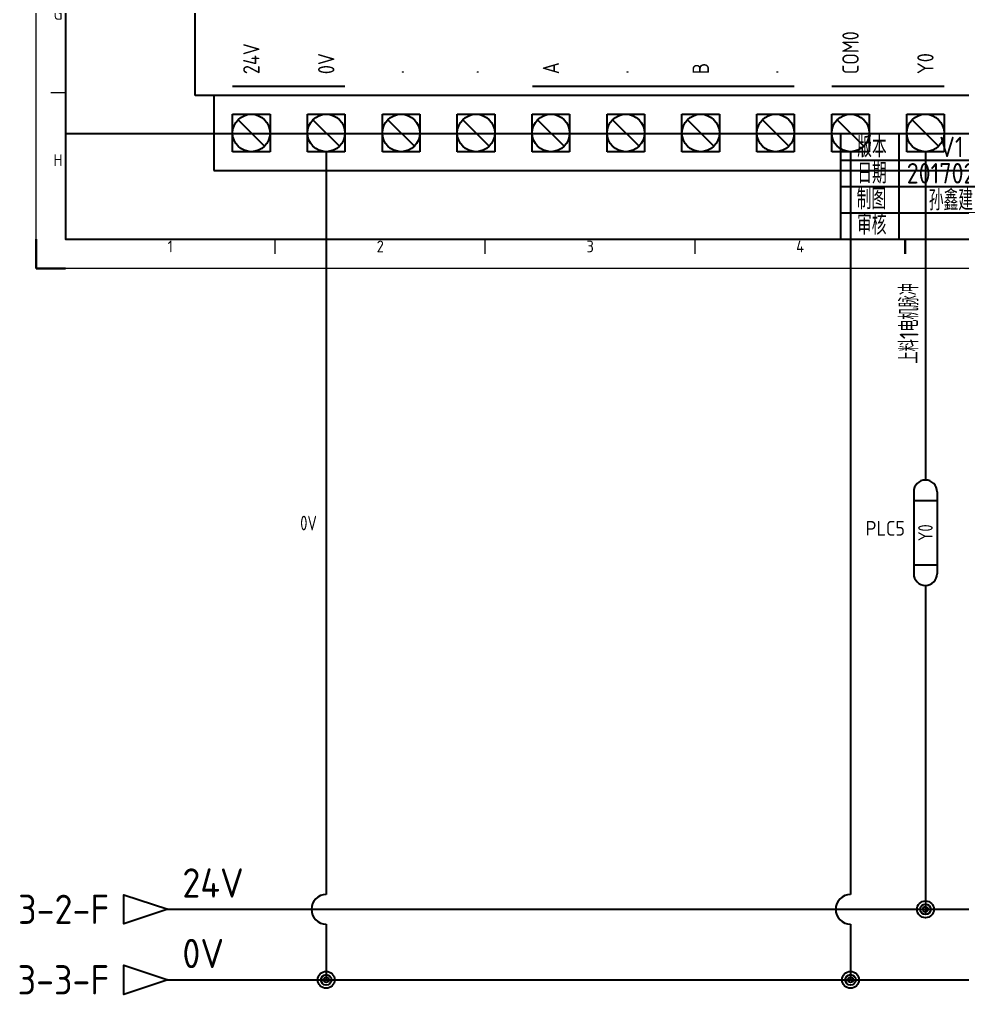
# Model space of a CAD drawing. Header units: millimetres. Extents: x 2022 to 2659, y 1263 to 1597.
# Drawn here: x 2026.4 to 2187.6, y 1263.3 to 1430 of the extents above; entities that cross this region are included whole.
import ezdxf
from ezdxf.enums import TextEntityAlignment as Align

# ---------------------------------------------------------------- set-up
doc = ezdxf.new("R2010")
doc.units = ezdxf.units.MM
for name, color, linetype in [('AE_BOR', 1, 'Continuous'), ('DESC', 150, 'Continuous'), ('SYMS', 7, 'Continuous'), ('TAGS', 150, 'Continuous'), ('TERMS', 123, 'Continuous'), ('WIRENO', 72, 'Continuous'), ('WIREREF_DEST', 52, 'Continuous'), ('WIRES', 7, 'Continuous'), ('XREF', 7, 'Continuous'), ('图框_标题栏属性', 1, 'Continuous'), ('图框_标题栏文字', 6, 'Continuous')]:
    doc.layers.add(name, color=color, linetype=linetype)
doc.styles.add('ACGBTS', font='ISOCP.SHX')
doc.styles.get("Standard").update_dxf_attribs({"font": 'arial.ttf'})
doc.styles.add('WD_IEC', font='ISOCP2.shx', dxfattribs={"height": 4, "bigfont": 'gbcbig.shx'})
doc.styles.add('工程字', font='gbenor.shx', dxfattribs={"bigfont": 'gbcbig.shx'})

# ---------------------------------------------------------------- blocks, each defined once
blk = doc.blocks.new('Border')
for p, q in [((10, 410), (10, 10)), ((10, 10), (584, 10))]:
    blk.add_line(p, q)
at = {"layer": 'AE_BOR', "color": 1, "lineweight": 15}
for p, q in [((0, 0), (0, 420)), ((10, 60), (5, 60)), ((81.75, 5), (81.75, 10)), ((153.5, 5), (153.5, 10)), ((225.25, 5), (225.25, 10)), ((594, 0), (0, 0))]:
    blk.add_line(p, q, dxfattribs=at)
at = {"layer": 'AE_BOR', "color": 1, "lineweight": 30}
for p, q in [((0, 0), (0, 10)), ((297, 5), (297, 10)), ((0, 0), (10, 0))]:
    blk.add_line(p, q, dxfattribs=at)
at = {"layer": 'AE_BOR', "color": 1, "lineweight": 15, "style": 'ACGBTS'}
for s, p in [('G', (7.5, 87)), ('H', (7.5, 37)), ('1', (45.875, 7.5)), ('2', (117.625, 7.5)), ('3', (189.375, 7.5)), ('4', (261.125, 7.5))]:
    blk.add_text(s, height=4, dxfattribs=at).set_placement(p, align=Align.MIDDLE)
blk = doc.blocks.new('LdrDkA4')
for p, q in [((132.5, 0), (132.5, 18)), ((142.5, 0), (142.5, 18)), ((162.5, 0), (162.5, 18)), ((162.5, 0), (162.5, 18)), ((162.5, 0), (162.5, 18)), ((172.5, 18), (172.5, 13.5)), ((232, 0), (232, 18)), ((242, 0), (242, 18)), ((132.5, 13.5), (162.5, 13.5)), ((172.5, 13.5), (172.5, 9)), ((132.5, 9), (162.99, 9)), ((162.5, 9), (287, 9)), ((272, 0), (272, 9)), ((132.5, 4.5), (162.5, 4.5)), ((232, 4.5), (287, 4.5)), ((142.5, 2.09), (142.5, 2.09)), ((142.5, 2.09), (142.5, 2.09))]:
    blk.add_line(p, q)
blk.add_lwpolyline([(132.5, 18), (0, 18), (0, 0), (132.5, 0)], close=True)
blk.add_lwpolyline([(132.5, 0), (287, 0), (287, 18), (132.5, 18)])
at = {"flags": 9}
blk.add_attdef('WD_TB', (0, 0), '', height=2.5, dxfattribs=at)
at = {"layer": '图框_标题栏属性', "style": '工程字'}
for tag, height, p in [('版本', 3.5, (151.42, 15.75)), ('项目', 6, (202.25, 13.5)), ('名称', 3.5, (264.42, 13.27)), ('日期', 3.5, (151.42, 11.25)), ('制图', 3.5, (151.34, 6.85)), ('文件', 3.5, (257.37, 6.75)), ('页数', 3.5, (279.5, 6.75)), ('公司名称', 6, (197.03, 4.5)), ('审核', 3.5, (151.65, 2.36)), ('图号', 3.5, (257.37, 2.25)), ('总数', 3.5, (279.5, 2.25))]:
    blk.add_attdef(tag, text='', height=height, dxfattribs=at).set_placement(p, align=Align.MIDDLE)
at = {"layer": '图框_标题栏文字', "style": '工程字'}
for s, height, p in [('版本', 3.5, (137.85, 15.75)), ('项目', 3.5, (167.5, 13.5)), ('名称', 3.5, (237, 13.27)), ('日期', 3.5, (137.85, 11.25)), ('制图', 3.5, (137.75, 6.85)), ('文件', 3.5, (237, 6.75)), ('第    页', 3.25, (279.5, 6.75)), ('审核', 3.5, (137.81, 2.51)), ('图号', 3.5, (237, 2.25)), ('共    页', 3.25, (279.5, 2.25))]:
    blk.add_text(s, height=height, dxfattribs=at).set_placement(p, align=Align.MIDDLE_CENTER)
blk = doc.blocks.new('WDDOT')
for radius in [0.72, 0.449, 0.223]:
    blk.add_circle((0, 0), radius)
blk = doc.blocks.new('HA1D3')
blk.add_lwpolyline([(0, 0), (-3.75, -1.25), (-3.75, 1.25)], close=True)
at = {"style": 'WD_IEC'}
for tag, p, height, flags in [('WIRENO', (1.25, 1), 2.5, 8), ('X1TERM01', (0, 0), 0.32, 1)]:
    blk.add_attdef(tag, p, '', height=height, dxfattribs=dict(at, flags=flags))
at = {"style": 'WD_IEC', "flags": 1}
blk.add_attdef('SIGCODE', text='', height=1, dxfattribs=at).set_placement((-2.5, 1.8), align=Align.RIGHT)
at = {"style": 'WD_IEC'}
blk.add_attdef('XREF', text='', height=2.5, dxfattribs=at).set_placement((-5, 0), align=Align.MIDDLE_RIGHT)
blk.add_attdef('DESC1', text='', height=2.5, dxfattribs=at).set_placement((1.25, -1), align=Align.TOP_LEFT)
blk = doc.blocks.new('PLCIOO2TV')
for p, q in [((-2, 7), (-2, -7)), ((2, 7), (2, -7)), ((-2, 5.5), (2, 5.5)), ((-2, -5.5), (2, -5.5))]:
    blk.add_line(p, q)
for centre, start, end in [((0, 7), 0, 180), ((0, -7), 180, 0)]:
    blk.add_arc(centre, 2, start, end)
at = {"style": 'WD_IEC', "width": 0.9}
blk.add_attdef('TERMDESC01R', text='', height=2, rotation=90, dxfattribs=at).set_placement((2.25, 10), align=Align.TOP_LEFT)
at = {"style": 'WD_IEC', "width": 0.8}
for tag, height, p in [('TERM01R', 2, (0, 7.25)), ('TAGA01', 2.5, (0, 0)), ('TERM01L', 2, (0, -7.25))]:
    blk.add_attdef(tag, text='', height=height, rotation=90, dxfattribs=at).set_placement(p, align=Align.MIDDLE)
for tag, p in [('INST', (-3.5, 6.5)), ('LOC', (-3.5, 3))]:
    blk.add_attdef(tag, text='', height=2.5, dxfattribs=at).set_placement(p, align=Align.RIGHT)
at = {"style": 'WD_IEC', "flags": 1}
for tag, p in [('X2TERM01R', (0, 9)), ('X8TERM01L', (0, -9))]:
    blk.add_attdef(tag, p, '', height=0.16, dxfattribs=at)
at = {"style": 'WD_IEC', "width": 0.9}
blk.add_attdef('LINE1', text='', height=2.5, rotation=90, dxfattribs=at).set_placement((4.41, 1), align=Align.CENTER)
blk.add_attdef('LINE2', text='', height=2.5, rotation=90, dxfattribs=at).set_placement((5.02, 1), align=Align.TOP_CENTER)
at = {"style": 'WD_IEC'}
for tag, p in [('TAG1', (-3.5, -0.5)), ('XREF', (-3.5, -4.5))]:
    blk.add_attdef(tag, text='', height=2.5, dxfattribs=at).set_placement(p, align=Align.RIGHT)
at = {"linetype": 'Continuous', "style": 'WD_IEC', "flags": 9}
for tag, p in [('ASSYCODE', (-2.39, -1.18)), ('FAMILY', (-2.39, -7.68))]:
    blk.add_attdef(tag, text='', height=0.16, rotation=90, dxfattribs=at).set_placement(p, align=Align.CENTER)
at = {"style": 'WD_IEC', "width": 0.9}
blk.add_attdef('TERMDESC01L', text='', height=2, rotation=90, dxfattribs=at).set_placement((2.25, -10), align=Align.TOP_RIGHT)
at = {"style": 'WD_IEC'}
for tag, width, p in [('MFG', 0.8, (-7, -20)), ('DESC', 0.8, (-4, -20)), ('DESCA01', 0.9, (-0.5, -20)), ('DESCB01', 0.9, (2.5, -20)), ('DESCC01', 0.9, (5.5, -20)), ('DESCD01', 0.9, (8.5, -20)), ('DESCE01', 0.9, (11.5, -20)), ('CAT', 0.9, (-7, -27))]:
    blk.add_attdef(tag, text='', height=2.5, rotation=90, dxfattribs=dict(at, width=width)).set_placement(p, align=Align.RIGHT)
blk = doc.blocks.new('PLCIO_XINJIE60T6')
for p, q in [((-348.22, -27.4), (-348.22, 20.6)), ((-340.22, -25.4), (-316.22, -25.4)), ((-276.17, -25.4), (-220.22, -25.4)), ((-212.22, -25.4), (-188.22, -25.4)), ((-344.22, -27.4), (-348.22, -27.4)), ((-344.22, -27.4), (-344.22, -43.4)), ((-104.22, -27.4), (-344.22, -27.4)), ((-340.22, -31.4), (-332.22, -31.4)), ((-340.22, -39.4), (-340.22, -31.4)), ((-339.05, -32.57), (-333.39, -38.23)), ((-332.22, -31.4), (-332.22, -39.4)), ((-324.22, -31.4), (-316.22, -31.4)), ((-324.22, -31.4), (-316.22, -31.4)), ((-324.22, -39.4), (-324.22, -31.4)), ((-324.22, -39.4), (-324.22, -31.4)), ((-323.05, -32.57), (-317.39, -38.23)), ((-316.22, -31.4), (-316.22, -39.4)), ((-316.22, -31.4), (-316.22, -39.4)), ((-308.22, -31.4), (-300.22, -31.4)), ((-308.22, -31.4), (-300.22, -31.4)), ((-308.22, -39.4), (-308.22, -31.4)), ((-308.22, -39.4), (-308.22, -31.4)), ((-307.05, -32.57), (-301.39, -38.23)), ((-300.22, -31.4), (-300.22, -39.4)), ((-300.22, -31.4), (-300.22, -39.4)), ((-292.22, -31.4), (-284.22, -31.4)), ((-292.22, -31.4), (-284.22, -31.4)), ((-292.22, -39.4), (-292.22, -31.4)), ((-292.22, -39.4), (-292.22, -31.4)), ((-291.05, -32.57), (-285.39, -38.23)), ((-284.22, -31.4), (-284.22, -39.4)), ((-284.22, -31.4), (-284.22, -39.4)), ((-276.22, -31.4), (-268.22, -31.4)), ((-276.22, -31.4), (-268.22, -31.4)), ((-276.22, -39.4), (-276.22, -31.4)), ((-276.22, -39.4), (-276.22, -31.4)), ((-275.05, -32.57), (-269.39, -38.23)), ((-268.22, -31.4), (-268.22, -39.4)), ((-268.22, -31.4), (-268.22, -39.4)), ((-260.22, -31.4), (-252.22, -31.4)), ((-260.22, -31.4), (-252.22, -31.4)), ((-260.22, -39.4), (-260.22, -31.4)), ((-260.22, -39.4), (-260.22, -31.4)), ((-259.05, -32.57), (-253.39, -38.23)), ((-252.22, -31.4), (-252.22, -39.4)), ((-252.22, -31.4), (-252.22, -39.4)), ((-244.22, -31.4), (-236.22, -31.4)), ((-244.22, -31.4), (-236.22, -31.4)), ((-244.22, -39.4), (-244.22, -31.4)), ((-244.22, -39.4), (-244.22, -31.4)), ((-243.05, -32.57), (-237.39, -38.23)), ((-236.22, -31.4), (-236.22, -39.4)), ((-236.22, -31.4), (-236.22, -39.4)), ((-228.22, -31.4), (-220.22, -31.4)), ((-228.22, -31.4), (-220.22, -31.4)), ((-228.22, -39.4), (-228.22, -31.4)), ((-228.22, -39.4), (-228.22, -31.4)), ((-227.05, -32.57), (-221.39, -38.23)), ((-220.22, -31.4), (-220.22, -39.4)), ((-220.22, -31.4), (-220.22, -39.4)), ((-212.22, -31.4), (-204.22, -31.4)), ((-212.22, -31.4), (-204.22, -31.4)), ((-212.22, -39.4), (-212.22, -31.4)), ((-212.22, -39.4), (-212.22, -31.4)), ((-211.05, -32.57), (-205.39, -38.23)), ((-204.22, -31.4), (-204.22, -39.4)), ((-204.22, -31.4), (-204.22, -39.4)), ((-196.22, -31.4), (-188.22, -31.4)), ((-196.22, -31.4), (-188.22, -31.4)), ((-196.22, -39.4), (-196.22, -31.4)), ((-196.22, -39.4), (-196.22, -31.4)), ((-195.05, -32.57), (-189.39, -38.23)), ((-188.22, -31.4), (-188.22, -39.4)), ((-188.22, -31.4), (-188.22, -39.4)), ((-332.22, -39.4), (-340.22, -39.4)), ((-316.22, -39.4), (-324.22, -39.4)), ((-316.22, -39.4), (-324.22, -39.4)), ((-300.22, -39.4), (-308.22, -39.4)), ((-300.22, -39.4), (-308.22, -39.4)), ((-284.22, -39.4), (-292.22, -39.4)), ((-284.22, -39.4), (-292.22, -39.4)), ((-268.22, -39.4), (-276.22, -39.4)), ((-268.22, -39.4), (-276.22, -39.4)), ((-252.22, -39.4), (-260.22, -39.4)), ((-252.22, -39.4), (-260.22, -39.4)), ((-236.22, -39.4), (-244.22, -39.4)), ((-236.22, -39.4), (-244.22, -39.4)), ((-220.22, -39.4), (-228.22, -39.4)), ((-220.22, -39.4), (-228.22, -39.4)), ((-204.22, -39.4), (-212.22, -39.4)), ((-204.22, -39.4), (-212.22, -39.4)), ((-188.22, -39.4), (-196.22, -39.4)), ((-188.22, -39.4), (-196.22, -39.4)), ((-344.22, -43.4), (334.08, -43.4))]:
    blk.add_line(p, q)
for centre in [(-336.22, -35.4), (-320.22, -35.4), (-304.22, -35.4), (-288.22, -35.4), (-272.22, -35.4), (-256.22, -35.4), (-240.22, -35.4), (-224.22, -35.4), (-208.22, -35.4), (-192.22, -35.4)]:
    blk.add_circle(centre, 4)
at = {"style": 'WD_IEC'}
for tag, p, width in [('DESCA47', (-241.71, 60.53), 0.9), ('DESCB47', (-234.72, 60.53), 0.9), ('DESCA48', (-225.71, 60.53), 0.9), ('DESCB48', (-218.72, 60.53), 0.9), ('DESCA49', (-209.71, 60.53), 0.9), ('DESCB49', (-202.72, 60.53), 0.9), ('DESCA50', (-193.71, 60.53), 0.9), ('DESCB50', (-186.72, 60.53), 0.9), ('DESCA52', (-161.71, 60.53), 0.9), ('DESCB52', (-154.72, 60.53), 0.9), ('DESCA53', (-145.71, 60.53), 0.9), ('DESCB53', (-138.72, 60.53), 0.9), ('DESCA54', (-129.71, 60.53), 0.9), ('DESCB54', (-122.72, 60.53), 0.9), ('DESCA55', (-113.71, 60.53), 0.9), ('DESCB55', (-106.72, 60.53), 0.9), ('DESCA56', (-97.71, 60.53), 0.9), ('DESCB56', (-90.72, 60.53), 0.9), ('DESCA57', (-81.71, 60.53), 0.9), ('DESCB57', (-74.72, 60.53), 0.9), ('DESCA58', (-65.71, 60.53), 0.9), ('DESCB58', (-58.72, 60.53), 0.9), ('DESCA59', (-49.71, 60.53), 0.9), ('DESCB59', (-42.72, 60.53), 0.9), ('DESCA60', (-33.71, 60.53), 0.9), ('DESCB60', (-26.72, 60.53), 0.9), ('DESCA62', (-1.71, 60.53), 0.9), ('DESCB62', (5.28, 60.53), 0.9), ('DESCA63', (14.29, 60.53), 0.9), ('DESCB63', (21.28, 60.53), 0.9), ('DESCA64', (30.29, 60.53), 0.9), ('DESCB64', (37.28, 60.53), 0.9), ('DESCA65', (46.29, 60.53), 0.9), ('DESCB65', (53.28, 60.53), 0.9), ('DESCA66', (62.29, 60.53), 0.9), ('DESCB66', (69.28, 60.53), 0.9), ('DESCA67', (78.29, 60.53), 0.9), ('DESCB67', (85.28, 60.53), 0.9), ('DESCA68', (94.29, 60.53), 0.9), ('DESCB68', (101.28, 60.53), 0.9), ('DESCA69', (110.29, 60.53), 0.9), ('DESCB69', (117.28, 60.53), 0.9), ('DESCA70', (126.29, 60.53), 0.9), ('DESCB70', (133.28, 60.53), 0.9), ('DESCA72', (158.29, 60.53), 0.9), ('DESCB72', (165.28, 60.53), 0.9), ('DESCA73', (174.29, 60.53), 0.9), ('DESCB73', (181.28, 60.53), 0.9), ('DESCA74', (190.29, 60.53), 0.9), ('DESCB74', (197.28, 60.53), 0.9), ('DESCA75', (206.29, 60.53), 0.9), ('DESCB75', (213.28, 60.53), 0.9), ('DESCA76', (222.29, 60.53), 0.9), ('DESCB76', (229.28, 60.53), 0.9), ('DESCA77', (238.29, 60.53), 0.9), ('DESCB77', (245.28, 60.53), 0.9), ('DESCA78', (254.29, 60.53), 0.9), ('DESCB78', (261.28, 60.53), 0.9), ('DESCA79', (270.29, 60.53), 0.9), ('DESCB79', (277.28, 60.53), 0.9), ('DESCA80', (286.29, 60.53), 0.9), ('DESCB80', (293.28, 60.53), 0.9), ('DESCA82', (318.29, 60.53), 0.9), ('DESCB82', (325.28, 60.53), 0.9), ('DESCA51', (-177.71, 60.53), 0.9), ('DESCB51', (-170.72, 60.53), 0.9), ('DESCA61', (-17.71, 60.53), 0.9), ('DESCB61', (-10.72, 60.53), 0.9), ('DESCA71', (142.29, 60.53), 0.9), ('DESCB71', (149.28, 60.53), 0.9), ('DESCA81', (302.29, 60.53), 0.9), ('DESCB81', (309.28, 60.53), 0.9), ('WDTAGALT', (-386.22, -15.4), 0.8)]:
    blk.add_attdef(tag, p, '', height=4, rotation=90, dxfattribs=dict(at, width=width))
at = {"style": 'WD_IEC', "width": 0.9}
for tag, p in [('TERM41', (-334.22, 33.83)), ('TERM42', (-318.22, 33.83)), ('TERM43', (-302.22, 33.83)), ('TERM44', (-286.22, 33.83)), ('TERM45', (-270.22, 33.83)), ('TERM46', (-254.22, 33.83)), ('TERM47', (-238.22, 33.83)), ('TERM48', (-222.22, 33.83)), ('TERM49', (-206.22, 33.83)), ('TERM50', (-190.22, 33.83)), ('TERM51', (-174.22, 33.83)), ('TERM52', (-158.22, 33.83)), ('TERM53', (-142.22, 33.83)), ('TERM54', (-126.22, 33.83)), ('TERM55', (-110.22, 33.83)), ('TERM56', (-94.22, 33.83)), ('TERM57', (-78.22, 33.83)), ('TERM58', (-62.22, 33.83)), ('TERM59', (-46.22, 33.83)), ('TERM60', (-30.22, 33.83)), ('TERM61', (-14.22, 33.83)), ('TERM62', (1.78, 33.83)), ('TERM63', (17.78, 33.83)), ('TERM64', (33.78, 33.83)), ('TERM65', (49.78, 33.83)), ('TERM66', (65.78, 33.83)), ('TERM67', (81.78, 33.83)), ('TERM68', (97.78, 33.83)), ('TERM69', (113.78, 33.83)), ('TERM70', (129.78, 33.83)), ('TERM71', (145.78, 33.83)), ('TERM72', (161.78, 33.83)), ('TERM73', (177.78, 33.83)), ('TERM74', (193.78, 33.83)), ('TERM75', (209.78, 33.83)), ('TERM76', (225.78, 33.83)), ('TERM77', (241.78, 33.83)), ('TERM78', (257.78, 33.83)), ('TERM79', (273.78, 33.83)), ('TERM80', (289.78, 33.83)), ('TERM81', (305.78, 33.83)), ('TERM82', (321.78, 33.83))]:
    blk.add_attdef(tag, text='', height=2.5, rotation=90, dxfattribs=at).set_placement(p, align=Align.TOP_LEFT)
at = {"style": 'WD_IEC', "flags": 1}
for tag, p in [('X2TERM41', (-336.22, 32.6)), ('X2TERM42', (-320.22, 32.6)), ('X2TERM43', (-304.22, 32.6)), ('X2TERM44', (-288.22, 32.6)), ('X2TERM45', (-272.22, 32.6)), ('X2TERM46', (-256.22, 32.6)), ('X2TERM47', (-240.22, 32.6)), ('X2TERM48', (-224.22, 32.6)), ('X2TERM49', (-208.22, 32.6)), ('X2TERM50', (-192.22, 32.6)), ('X2TERM51', (-176.22, 32.6)), ('X2TERM52', (-160.22, 32.6)), ('X2TERM53', (-144.22, 32.6)), ('X2TERM54', (-128.22, 32.6)), ('X2TERM55', (-112.22, 32.6)), ('X2TERM56', (-96.22, 32.6)), ('X2TERM57', (-80.22, 32.6)), ('X2TERM58', (-64.22, 32.6)), ('X2TERM59', (-48.22, 32.6)), ('X2TERM60', (-32.22, 32.6)), ('X2TERM61', (-16.22, 32.6)), ('X2TERM62', (-0.22, 32.6)), ('X2TERM63', (15.78, 32.6)), ('X2TERM64', (31.78, 32.6)), ('X2TERM65', (47.78, 32.6)), ('X2TERM66', (63.78, 32.6)), ('X2TERM67', (79.78, 32.6)), ('X2TERM68', (95.78, 32.6)), ('X2TERM69', (111.78, 32.6)), ('X2TERM70', (127.78, 32.6)), ('X2TERM71', (143.78, 32.6)), ('X2TERM72', (159.78, 32.6)), ('X2TERM73', (175.78, 32.6)), ('X2TERM74', (191.78, 32.6)), ('X2TERM75', (207.78, 32.6)), ('X2TERM76', (223.78, 32.6)), ('X2TERM77', (239.78, 32.6)), ('X2TERM78', (255.78, 32.6)), ('X2TERM79', (271.78, 32.6)), ('X2TERM80', (287.78, 32.6)), ('X2TERM81', (303.78, 32.6)), ('X2TERM82', (319.78, 32.6)), ('X8TERM02', (-320.22, -39.4)), ('X8TERM03', (-304.22, -39.4)), ('X8TERM04', (-288.22, -39.4)), ('X8TERM05', (-272.22, -39.4)), ('X8TERM06', (-256.22, -39.4)), ('X8TERM07', (-240.22, -39.4)), ('X8TERM08', (-224.22, -39.4)), ('X8TERM09', (-208.22, -39.4)), ('X8TERM10', (-192.22, -39.4)), ('X8TERM12', (-160.22, -39.4)), ('X8TERM13', (-144.22, -39.4)), ('X8TERM14', (-128.22, -39.4)), ('X8TERM15', (-112.22, -39.4)), ('X8TERM16', (-96.22, -39.4)), ('X8TERM17', (-80.22, -39.4)), ('X8TERM18', (-64.22, -39.4)), ('X8TERM19', (-48.22, -39.4)), ('X8TERM20', (-32.22, -39.4)), ('X8TERM22', (-0.22, -39.4)), ('X8TERM23', (15.78, -39.4)), ('X8TERM24', (31.78, -39.4)), ('X8TERM25', (47.78, -39.4)), ('X8TERM26', (63.78, -39.4)), ('X8TERM27', (79.78, -39.4)), ('X8TERM28', (95.78, -39.4)), ('X8TERM29', (111.78, -39.4)), ('X8TERM30', (127.78, -39.4)), ('X8TERM32', (159.78, -39.4)), ('X8TERM33', (175.78, -39.4)), ('X8TERM34', (191.78, -39.4)), ('X8TERM35', (207.78, -39.4)), ('X8TERM36', (223.78, -39.4)), ('X8TERM37', (239.78, -39.4)), ('X8TERM38', (255.78, -39.4)), ('X8TERM39', (271.78, -39.4)), ('X8TERM40', (287.78, -39.4)), ('X8TERM41', (303.78, -39.4)), ('X8TERM42', (319.78, -39.4)), ('X8TERM01', (-336.22, -39.4)), ('X8TERM11', (-176.22, -39.4)), ('X8TERM21', (-16.22, -39.4)), ('X8TERM31', (143.78, -39.4))]:
    blk.add_attdef(tag, p, '', height=0.35, rotation=90, dxfattribs=at)
at = {"style": 'WD_IEC', "width": 0.9}
for tag, p in [('TERMDESC41', (-336.22, 16.6)), ('TERMDESC42', (-320.22, 16.6)), ('TERMDESC43', (-304.22, 16.6)), ('TERMDESC44', (-288.22, 16.6)), ('TERMDESC45', (-272.22, 16.6)), ('TERMDESC46', (-256.22, 16.6)), ('TAGA47', (-240.22, 16.6)), ('TAGA48', (-224.22, 16.6)), ('TAGA49', (-208.22, 16.6)), ('TAGA50', (-192.22, 16.6)), ('TAGA51', (-176.22, 16.6)), ('TAGA52', (-160.22, 16.6)), ('TAGA53', (-144.22, 16.6)), ('TAGA54', (-128.22, 16.6)), ('TAGA55', (-112.22, 16.6)), ('TAGA56', (-96.22, 16.6)), ('TAGA57', (-80.22, 16.6)), ('TAGA58', (-64.22, 16.6)), ('TAGA59', (-48.22, 16.6)), ('TAGA60', (-32.22, 16.6)), ('TAGA61', (-16.22, 16.6)), ('TAGA62', (-0.22, 16.6)), ('TAGA63', (15.78, 16.6)), ('TAGA64', (31.78, 16.6)), ('TAGA65', (47.78, 16.6)), ('TAGA66', (63.78, 16.6)), ('TAGA67', (79.78, 16.6)), ('TAGA68', (95.78, 16.6)), ('TAGA69', (111.78, 16.6)), ('TAGA70', (127.78, 16.6)), ('TAGA71', (143.78, 16.6)), ('TAGA72', (159.78, 16.6)), ('TAGA73', (175.78, 16.6)), ('TAGA74', (191.78, 16.6)), ('TAGA75', (207.78, 16.6)), ('TAGA76', (223.78, 16.6)), ('TAGA77', (239.78, 16.6)), ('TAGA78', (255.78, 16.6)), ('TAGA79', (271.78, 16.6)), ('TAGA80', (287.78, 16.6)), ('TAGA81', (303.78, 16.6)), ('TAGA82', (319.78, 16.6))]:
    blk.add_attdef(tag, text='', height=3.5, rotation=90, dxfattribs=at).set_placement(p, align=Align.MIDDLE_RIGHT)
at = {"linetype": 'Continuous', "style": 'WD_IEC', "flags": 9}
for tag, p in [('ASSYCODE', (-375.21, 3.96)), ('FAMILY', (-374.43, 3.99))]:
    blk.add_attdef(tag, text='', height=0.32, rotation=90, dxfattribs=at).set_placement(p, align=Align.CENTER)
at = {"style": 'WD_IEC'}
for tag, p in [('LINE1', (-366.93, -3.4)), ('LINE2', (-361.93, -3.4)), ('TAG1', (-352.22, -3.4))]:
    blk.add_attdef(tag, text='', height=3.5, rotation=90, dxfattribs=at).set_placement(p, align=Align.CENTER)
for tag, width, p in [('INST', 0.8, (-382.38, -3.4)), ('LOC', 0.8, (-378.94, -3.4)), ('MFG', 0.8, (-374.93, -3.4)), ('CAT', 0.9, (-371.43, -3.4)), ('DESC', 0.8, (-357.88, -3.4))]:
    blk.add_attdef(tag, text='', height=2.5, rotation=90, dxfattribs=dict(at, width=width)).set_placement(p, align=Align.CENTER)
at = {"style": 'WD_IEC', "width": 0.9}
for tag, p in [('TERMDESC01', (-336.22, -22.84)), ('TERMDESC02', (-320.22, -22.84)), ('TERMDESC03', (-304.22, -22.84)), ('TERMDESC04', (-288.22, -22.84)), ('TERMDESC05', (-272.22, -22.84)), ('TERMDESC06', (-256.22, -22.84)), ('TERMDESC07', (-240.22, -22.84)), ('TERMDESC08', (-224.22, -22.84)), ('TERMDESC09', (-208.22, -22.84)), ('TERMDESC13', (-144.22, -22.84)), ('TERMDESC15', (-112.22, -22.84)), ('TERMDESC17', (-80.22, -22.84)), ('TERMDESC20', (-32.22, -22.84)), ('TERMDESC23', (15.78, -22.84)), ('TERMDESC28', (95.78, -22.84)), ('TERMDESC33', (175.78, -22.84)), ('TERMDESC38', (255.78, -22.84)), ('TERMDESC11', (-176.22, -22.84)), ('TAGA10', (-192.22, -22.84)), ('TAGA12', (-160.22, -22.84)), ('TAGA14', (-128.22, -22.84)), ('TAGA16', (-96.22, -22.84)), ('TAGA18', (-64.22, -22.84)), ('TAGA19', (-48.22, -22.84)), ('TAGA21', (-16.22, -22.84)), ('TAGA22', (-0.22, -22.84)), ('TAGA24', (31.78, -22.84)), ('TAGA25', (47.78, -22.84)), ('TAGA26', (63.78, -22.84)), ('TAGA27', (79.78, -22.84)), ('TAGA29', (111.78, -22.84)), ('TAGA30', (127.78, -22.84)), ('TAGA31', (143.78, -22.84)), ('TAGA32', (159.78, -22.84)), ('TAGA34', (191.78, -22.84)), ('TAGA35', (207.78, -22.84)), ('TAGA36', (223.78, -22.84)), ('TAGA37', (239.78, -22.84)), ('TAGA39', (271.78, -22.84)), ('TAGA40', (287.78, -22.84)), ('TAGA41', (303.78, -22.84)), ('TAGA42', (319.78, -22.84))]:
    blk.add_attdef(tag, text='', height=3.5, rotation=90, dxfattribs=at).set_placement(p, align=Align.MIDDLE_LEFT)
for tag, p in [('TERM01', (-334.22, -40.31)), ('TERM02', (-318.22, -40.44)), ('TERM03', (-302.22, -40.44)), ('TERM04', (-286.22, -40.44)), ('TERM05', (-270.22, -40.44)), ('TERM06', (-254.22, -40.44)), ('TERM07', (-238.22, -40.44)), ('TERM08', (-222.22, -40.44)), ('TERM09', (-206.22, -40.44)), ('TERM10', (-190.22, -40.44)), ('TERM11', (-174.22, -40.44)), ('TERM12', (-158.22, -40.44)), ('TERM13', (-142.22, -40.44)), ('TERM14', (-126.22, -40.44)), ('TERM15', (-110.22, -40.44)), ('TERM16', (-94.22, -40.44)), ('TERM17', (-78.22, -40.44)), ('TERM18', (-62.22, -40.44)), ('TERM19', (-46.22, -40.44)), ('TERM20', (-30.22, -40.44)), ('TERM21', (-14.22, -40.44)), ('TERM22', (1.78, -40.44)), ('TERM23', (17.78, -40.44)), ('TERM24', (33.78, -40.44)), ('TERM25', (49.78, -40.44)), ('TERM26', (65.78, -40.44)), ('TERM27', (81.78, -40.44)), ('TERM28', (97.78, -40.44)), ('TERM29', (113.78, -40.44)), ('TERM30', (129.78, -40.44)), ('TERM31', (145.78, -40.44)), ('TERM32', (161.78, -40.44)), ('TERM33', (177.78, -40.44)), ('TERM34', (193.78, -40.44)), ('TERM35', (209.78, -40.44)), ('TERM36', (225.78, -40.44)), ('TERM37', (241.78, -40.44)), ('TERM38', (257.78, -40.44)), ('TERM39', (273.78, -40.44)), ('TERM40', (289.78, -40.44)), ('TERM41', (305.78, -40.44)), ('TERM42', (321.78, -40.44))]:
    blk.add_attdef(tag, text='', height=2.5, rotation=90, dxfattribs=at).set_placement(p, align=Align.TOP_RIGHT)
for tag, p in [('DESCA10', (-193.71, -67.47)), ('DESCB10', (-186.72, -67.47)), ('DESCA12', (-161.71, -67.47)), ('DESCB12', (-154.72, -67.47)), ('DESCA14', (-129.71, -67.47)), ('DESCB14', (-122.72, -67.47)), ('DESCA16', (-97.71, -67.47)), ('DESCB16', (-90.72, -67.47)), ('DESCA18', (-65.71, -67.47)), ('DESCB18', (-58.72, -67.47)), ('DESCA19', (-49.71, -67.47)), ('DESCB19', (-42.72, -67.47)), ('DESCA21', (-17.71, -67.47)), ('DESCB21', (-10.72, -67.47)), ('DESCA22', (-1.71, -67.47)), ('DESCB22', (5.28, -67.47)), ('DESCA24', (30.29, -67.47)), ('DESCB24', (37.28, -67.47)), ('DESCA25', (46.29, -67.47)), ('DESCB25', (53.28, -67.47)), ('DESCA26', (62.29, -67.47)), ('DESCB26', (69.28, -67.47)), ('DESCA27', (78.29, -67.47)), ('DESCB27', (85.28, -67.47)), ('DESCA29', (110.29, -67.47)), ('DESCB29', (117.28, -67.47)), ('DESCA30', (126.29, -67.47)), ('DESCB30', (133.28, -67.47)), ('DESCA31', (142.29, -67.47)), ('DESCB31', (149.28, -67.47)), ('DESCA32', (158.29, -67.47)), ('DESCB32', (165.28, -67.47)), ('DESCA34', (190.29, -67.47)), ('DESCB34', (197.28, -67.47)), ('DESCA35', (206.29, -67.47)), ('DESCB35', (213.28, -67.47)), ('DESCA36', (222.29, -67.47)), ('DESCB36', (229.28, -67.47)), ('DESCA37', (238.29, -67.47)), ('DESCB37', (245.28, -67.47)), ('DESCA39', (270.29, -67.47)), ('DESCB39', (277.28, -67.47)), ('DESCA40', (286.29, -67.47)), ('DESCB40', (293.28, -67.47)), ('DESCA41', (302.29, -67.47)), ('DESCB41', (309.28, -67.47)), ('DESCA42', (318.29, -67.47)), ('DESCB42', (325.28, -67.47))]:
    blk.add_attdef(tag, text='', height=4, rotation=90, dxfattribs=at).set_placement(p, align=Align.RIGHT)
blk = doc.blocks.new('WD_WNV')
at = {"linetype": 'Continuous', "style": 'WD_IEC', "width": 0.8}
blk.add_attdef('WIRENO', text='', height=2.5, dxfattribs=at).set_placement((-1.6, 0), align=Align.MIDDLE_RIGHT)
at = {"style": 'WD_IEC', "flags": 1}
for tag, p in [('W08USER', (-1, 0.375)), ('W04USER', (-1, 0.875)), ('W05USER', (-1, 0.75)), ('W09USER', (-1, 0.25)), ('W03USER', (-1, 1)), ('W06USER', (-1, 0.625)), ('W07USER', (-1, 0.5)), ('W02USER', (-1, 1.125)), ('W01USER', (-1, 1.25)), ('W10USER', (-1, 0.125))]:
    blk.add_attdef(tag, text='', height=0.08, dxfattribs=at).set_placement(p, align=Align.CENTER)

msp = doc.modelspace()

# ---------------------------------------------------------------- linework, layer by layer
at = {"layer": 'WIRES'}
for p, q in [((2078.87, 1407.37), (2078.87, 1280.43)), ((2168.47, 1407.37), (2168.47, 1280.43)), ((2181.27, 1407.37), (2181.27, 1351.25)), ((2181.27, 1333.25), (2181.27, 1277.18)), ((2051.78, 1277.89), (2658.9, 1277.89)), ((2078.87, 1275.35), (2078.87, 1265.84)), ((2168.47, 1275.35), (2168.47, 1265.84)), ((2051.78, 1265.84), (2658.9, 1265.84))]:
    msp.add_line(p, q, dxfattribs=at)
for centre in [(2078.87, 1277.89), (2168.47, 1277.89)]:
    msp.add_arc(centre, 2.54, 90, 270, dxfattribs=at)

# ---------------------------------------------------------------- block references
msp.add_blockref('LdrDkA4', (2034.29, 1392.42)).add_auto_attribs({'总数': '19', '页数': '11', '文件': '11', '名称': '电控', '公司名称': '江苏力德尔电子信息技术有限公司', '项目': 'X758 FCT冶具自动上下料机', '制图': '孙鑫建', '日期': '20170212', '版本': 'V1'})
at = {"layer": 'AE_BOR', "xscale": 0.5, "yscale": 0.5, "zscale": 0.5}
msp.add_blockref('Border', (2029.29, 1387.42), dxfattribs=at)
at = {"layer": 'SYMS'}
ref = msp.add_blockref('PLCIO_XINJIE60T6', (2335.04, 1438.88), dxfattribs=dict(at, xscale=0.8, yscale=0.8, zscale=0.8))
ref.add_attrib('TERMDESC05', 'A', dxfattribs={"layer": 'TERMS', "height": 2.8, "rotation": 90, "style": 'WD_IEC', "width": 0.9}).set_placement((2117.27, 1420.61), align=Align.MIDDLE_LEFT)
ref.add_attrib('TERMDESC02', '0V', dxfattribs={"layer": 'TERMS', "height": 2.8, "rotation": 90, "style": 'WD_IEC', "width": 0.9}).set_placement((2078.87, 1420.61), align=Align.MIDDLE_LEFT)
ref.add_attrib('TERMDESC01', '24V', dxfattribs={"layer": 'TERMS', "height": 2.8, "rotation": 90, "style": 'WD_IEC', "width": 0.9}).set_placement((2066.07, 1420.61), align=Align.MIDDLE_LEFT)
ref.add_attrib('TERMDESC03', '·', dxfattribs={"layer": 'TERMS', "height": 2.8, "rotation": 90, "style": 'WD_IEC', "width": 0.9}).set_placement((2091.67, 1420.61), align=Align.MIDDLE_LEFT)
ref.add_attrib('TERMDESC04', '·', dxfattribs={"layer": 'TERMS', "height": 2.8, "rotation": 90, "style": 'WD_IEC', "width": 0.9}).set_placement((2104.47, 1420.61), align=Align.MIDDLE_LEFT)
ref.add_attrib('TERMDESC06', '·', dxfattribs={"layer": 'TERMS', "height": 2.8, "rotation": 90, "style": 'WD_IEC', "width": 0.9}).set_placement((2130.07, 1420.61), align=Align.MIDDLE_LEFT)
ref.add_attrib('TERMDESC07', 'B', dxfattribs={"layer": 'TERMS', "height": 2.8, "rotation": 90, "style": 'WD_IEC', "width": 0.9}).set_placement((2142.87, 1420.61), align=Align.MIDDLE_LEFT)
ref.add_attrib('TERMDESC08', '·', dxfattribs={"layer": 'TERMS', "height": 2.8, "rotation": 90, "style": 'WD_IEC', "width": 0.9}).set_placement((2155.67, 1420.61), align=Align.MIDDLE_LEFT)
ref.add_attrib('TERMDESC09', 'COM0', dxfattribs={"layer": 'TERMS', "height": 2.8, "rotation": 90, "style": 'WD_IEC', "width": 0.9}).set_placement((2168.47, 1420.61), align=Align.MIDDLE_LEFT)
ref.add_attrib('TAGA10', 'Y0', dxfattribs={"layer": 'TAGS', "height": 2.8, "rotation": 90, "style": 'WD_IEC', "width": 0.9}).set_placement((2181.27, 1420.61), align=Align.MIDDLE_LEFT)
ref.add_attrib('DESCA10', '上料1电机脉冲', dxfattribs={"layer": 'DESC', "height": 3.2, "rotation": 90, "style": 'WD_IEC', "width": 0.9}).set_placement((2180.08, 1384.91), align=Align.RIGHT)
ref = msp.add_blockref('PLCIOO2TV', (2181.27, 1342.25), dxfattribs=at)
ref.add_attrib('TAGA01', 'Y0', dxfattribs={"layer": 'TAGS', "height": 2.5, "rotation": 90, "style": 'WD_IEC', "width": 0.8}).set_placement((2181.27, 1342.25), align=Align.MIDDLE)
ref.add_attrib('TAG1', 'PLC5', dxfattribs={"layer": 'TAGS', "height": 2.5, "style": 'WD_IEC'}).set_placement((2177.77, 1341.75), align=Align.RIGHT)
ref = msp.add_blockref('HA1D3', (2051.78, 1277.89), dxfattribs=dict(at, xscale=2, yscale=2, zscale=2))
ref.add_attrib('XREF', '3-2-F', dxfattribs={"layer": 'XREF', "height": 5, "style": 'WD_IEC'}).set_placement((2041.78, 1277.89), align=Align.MIDDLE_RIGHT)
ref.add_attrib('WIRENO', '24V', (2054.28, 1279.89), dxfattribs={"layer": 'WIREREF_DEST', "height": 5, "style": 'WD_IEC', "flags": 8})
at = {"layer": 'SYMS', "xscale": 2, "yscale": 2, "zscale": 2}
for p in [(2181.27, 1277.89), (2078.87, 1265.84), (2168.47, 1265.84)]:
    msp.add_blockref('WDDOT', p, dxfattribs=at)
at = {"layer": 'SYMS'}
ref = msp.add_blockref('HA1D3', (2051.78, 1265.84), dxfattribs=dict(at, xscale=2, yscale=2, zscale=2))
ref.add_attrib('XREF', '3-3-F', dxfattribs={"layer": 'XREF', "height": 5, "style": 'WD_IEC'}).set_placement((2041.78, 1265.84), align=Align.MIDDLE_RIGHT)
ref.add_attrib('WIRENO', '0V', (2054.28, 1267.84), dxfattribs={"layer": 'WIREREF_DEST', "height": 5, "style": 'WD_IEC', "flags": 8})
at = {"layer": 'WIRENO'}
ref = msp.add_blockref('WD_WNV', (2078.87, 1343.9), dxfattribs=at)
ref.add_attrib('WIRENO', '0V', dxfattribs={"linetype": 'Continuous', "height": 2.5, "style": 'WD_IEC', "width": 0.8}).set_placement((2077.27, 1343.9), align=Align.MIDDLE_RIGHT)

doc.saveas('drawing.dxf')
